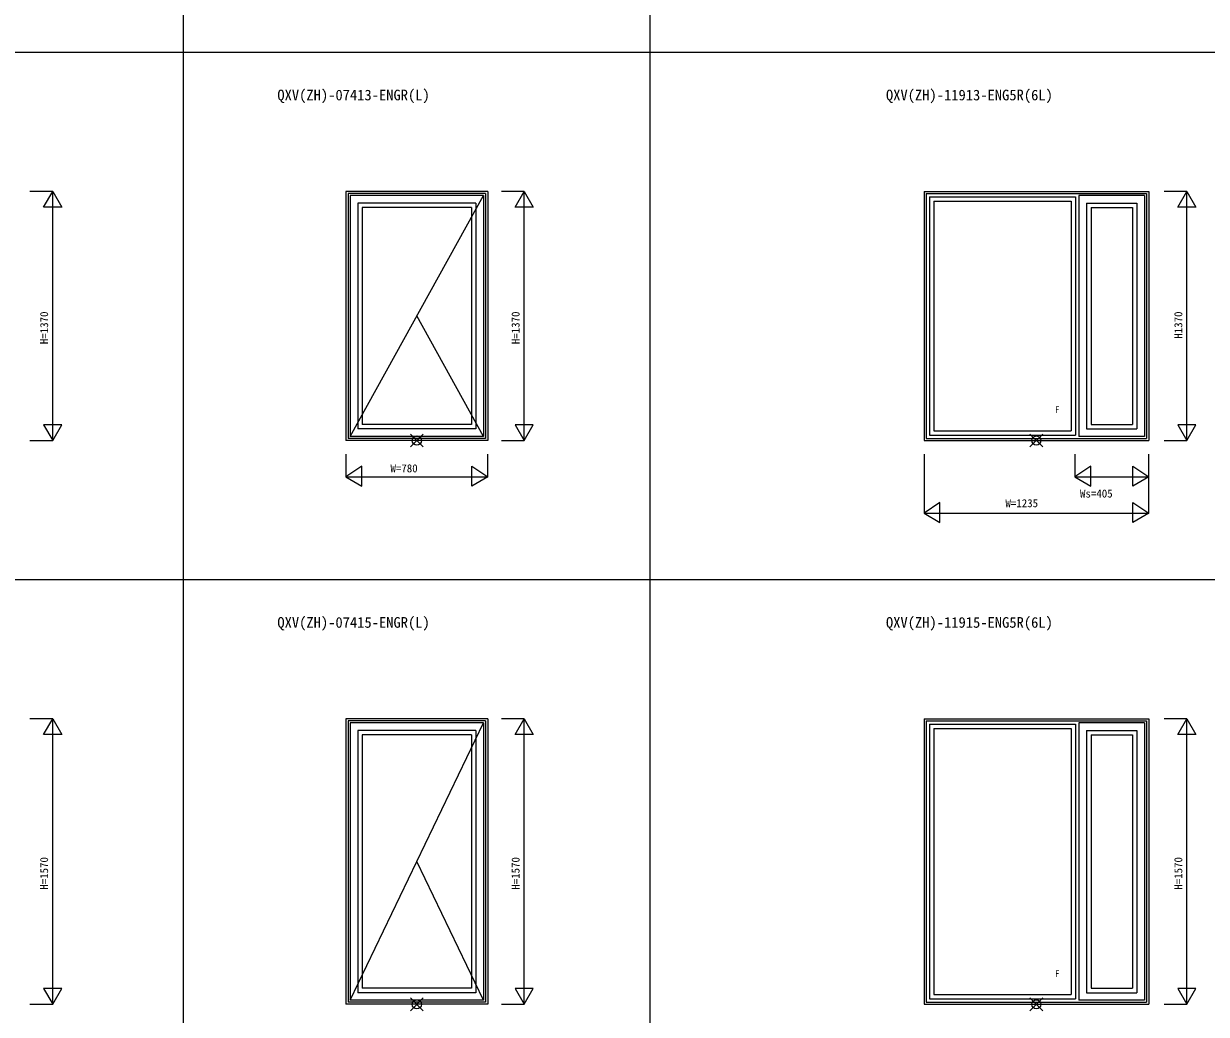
# Model space of a CAD drawing. Units: millimetres, scale not verified. Extents: x -13750 to 13750, y -10000 to 10000.
# Drawn here: x -6428 to 73, y -5890 to -443 of the extents above; entities that cross this region are included whole.
import ezdxf
from ezdxf.enums import TextEntityAlignment as Align

# ---------------------------------------------------------------- set-up
doc = ezdxf.new("R2010")
doc.units = ezdxf.units.MM
doc.header["$LTSCALE"] = 50
for name, color, linetype in [('0-0_0', 7, 'Continuous'), ('0-1_YKK_A1', 4, 'Continuous'), ('0-4_YKK_F1', 7, 'Continuous'), ('0-6_YKK_N1', 2, 'Continuous')]:
    doc.layers.add(name, color=color, linetype=linetype)
doc.layers.add('0-5_YKK_IN', color=1, linetype='Continuous', lineweight=18)
doc.styles.add('ＭＳ ゴシック', font='')
doc.styles.get('ＭＳ ゴシック').set_extended_font_data('MS Gothic')

msp = doc.modelspace()

# ---------------------------------------------------------------- linework, layer by layer
at = {"layer": '0-1_YKK_A1'}
for p, q in [((-4656.9, -1365), (-4656.9, -2735)), ((-3876.9, -1365), (-4656.9, -1365)), ((-3876.9, -1365), (-3876.9, -2735)), ((-1478.87, -1365), (-1478.87, -2735)), ((-1478.87, -1365), (-243.87, -1365)), ((-243.87, -1365), (-243.87, -2735)), ((-4644.9, -1377), (-4644.9, -2723)), ((-3888.9, -1377), (-4644.9, -1377)), ((-4633.9, -2713), (-3899.9, -1387)), ((-4633.9, -1387), (-4633.9, -2713)), ((-3899.9, -1387), (-4633.9, -1387)), ((-4591.9, -1429), (-4591.9, -2671)), ((-3941.9, -1429), (-4591.9, -1429)), ((-3941.9, -1429), (-3941.9, -2671)), ((-3899.9, -1387), (-3899.9, -2713)), ((-3888.9, -1377), (-3888.9, -2723)), ((-1466.87, -1377), (-1466.87, -2722.97)), ((-1466.87, -1377), (-255.87, -1377)), ((-1448.87, -1395), (-1448.87, -2705)), ((-1448.87, -1395), (-645.87, -1395)), ((-1424.87, -1419), (-1424.87, -2681)), ((-1424.87, -1419), (-669.87, -1419)), ((-669.87, -1419), (-669.87, -2681)), ((-645.87, -1395), (-645.87, -2705)), ((-626.87, -1387), (-626.87, -2713)), ((-266.87, -1387), (-626.87, -1387)), ((-584.87, -1429), (-584.87, -2671)), ((-584.87, -1429), (-308.87, -1429)), ((-308.87, -1429), (-308.87, -2671)), ((-266.87, -1387), (-266.87, -2713)), ((-255.87, -1377), (-255.87, -2722.97)), ((-4567.9, -1453), (-4567.9, -2647)), ((-3965.9, -1453), (-4567.9, -1453)), ((-3965.9, -1453), (-3965.9, -2647)), ((-560.87, -1453), (-560.87, -2647)), ((-560.87, -1453), (-332.87, -1453)), ((-332.87, -1453), (-332.87, -2647)), ((-3899.9, -2713), (-4266.9, -2050)), ((-3965.9, -2647), (-4567.9, -2647)), ((-560.87, -2647), (-332.87, -2647)), ((-3888.9, -2723), (-4644.9, -2723)), ((-3899.9, -2713), (-4633.9, -2713)), ((-3941.9, -2671), (-4591.9, -2671)), ((-1466.87, -2722.97), (-255.87, -2722.97)), ((-1448.87, -2705), (-645.87, -2705)), ((-1424.87, -2681), (-669.87, -2681)), ((-266.87, -2713), (-626.87, -2713)), ((-584.87, -2671), (-308.87, -2671)), ((-3876.9, -2735), (-4656.9, -2735)), ((-1478.87, -2735), (-243.87, -2735)), ((-4656.9, -4265), (-4656.9, -5835)), ((-3876.9, -4265), (-4656.9, -4265)), ((-4644.9, -4277), (-4644.9, -5823)), ((-3888.9, -4277), (-4644.9, -4277)), ((-4633.9, -5813), (-3899.9, -4287)), ((-4633.9, -4287), (-4633.9, -5813)), ((-3899.9, -4287), (-4633.9, -4287)), ((-3899.9, -4287), (-3899.9, -5813)), ((-3888.9, -4277), (-3888.9, -5823)), ((-3876.9, -4265), (-3876.9, -5835)), ((-1478.87, -4265), (-1478.87, -5835)), ((-1478.87, -4265), (-243.87, -4265)), ((-1466.87, -4277), (-1466.87, -5822.97)), ((-1466.87, -4277), (-255.87, -4277)), ((-626.87, -4287), (-626.87, -5813)), ((-266.87, -4287), (-626.87, -4287)), ((-266.87, -4287), (-266.87, -5813)), ((-255.87, -4277), (-255.87, -5822.97)), ((-243.87, -4265), (-243.87, -5835)), ((-4591.9, -4329), (-4591.9, -5771)), ((-3941.9, -4329), (-4591.9, -4329)), ((-4567.9, -4353), (-4567.9, -5747)), ((-3965.9, -4353), (-4567.9, -4353)), ((-3965.9, -4353), (-3965.9, -5747)), ((-3941.9, -4329), (-3941.9, -5771)), ((-1448.87, -4295), (-1448.87, -5805)), ((-1448.87, -4295), (-645.87, -4295)), ((-1424.87, -4319), (-1424.87, -5781)), ((-1424.87, -4319), (-669.87, -4319)), ((-669.87, -4319), (-669.87, -5781)), ((-645.87, -4295), (-645.87, -5805)), ((-584.87, -4329), (-584.87, -5771)), ((-584.87, -4329), (-308.87, -4329)), ((-560.87, -4353), (-560.87, -5747)), ((-560.87, -4353), (-332.87, -4353)), ((-332.87, -4353), (-332.87, -5747)), ((-308.87, -4329), (-308.87, -5771)), ((-3899.9, -5813), (-4266.9, -5050)), ((-3941.9, -5771), (-4591.9, -5771)), ((-3965.9, -5747), (-4567.9, -5747)), ((-1424.87, -5781), (-669.87, -5781)), ((-584.87, -5771), (-308.87, -5771)), ((-560.87, -5747), (-332.87, -5747)), ((-3876.9, -5835), (-4656.9, -5835)), ((-3888.9, -5823), (-4644.9, -5823)), ((-3899.9, -5813), (-4633.9, -5813)), ((-1478.87, -5835), (-243.87, -5835)), ((-1466.87, -5822.97), (-255.87, -5822.97)), ((-1448.87, -5805), (-645.87, -5805)), ((-266.87, -5813), (-626.87, -5813))]:
    msp.add_line(p, q, dxfattribs=at)
at = {"layer": '0-4_YKK_F1'}
for p, q in [((-5550.2, -10000), (-5550.2, 9500)), ((-2983.6, -10000), (-2983.6, 9500)), ((-13750, -600), (13250, -600)), ((-13750, -3500), (13250, -3500))]:
    msp.add_line(p, q, dxfattribs=at)
at = {"layer": '0-5_YKK_IN'}
for p, q in [((-4302.26, -2770.36), (-4231.54, -2699.64)), ((-4302.26, -2699.64), (-4231.54, -2770.36)), ((-826.01, -2699.64), (-896.72, -2770.36)), ((-826.01, -2770.36), (-896.72, -2699.64)), ((-4302.26, -5870.36), (-4231.54, -5799.64)), ((-4302.26, -5799.64), (-4231.54, -5870.36)), ((-826.01, -5799.64), (-896.72, -5870.36)), ((-826.01, -5870.36), (-896.72, -5799.64))]:
    msp.add_line(p, q, dxfattribs=at)
for centre in [(-4266.9, -2735), (-861.37, -2735), (-4266.9, -5835), (-861.37, -5835)]:
    msp.add_circle(centre, 25, dxfattribs=at)
at = {"layer": '0-6_YKK_N1'}
for p, q in [((-6268.5, -1365), (-6393.5, -1365)), ((-6318.5, -1451.6), (-6268.5, -1365)), ((-6268.5, -2735), (-6268.5, -1365)), ((-6268.5, -1365), (-6218.5, -1451.6)), ((-3676.9, -1365), (-3801.9, -1365)), ((-3726.9, -1451.6), (-3676.9, -1365)), ((-3676.9, -2735), (-3676.9, -1365)), ((-3676.9, -1365), (-3626.9, -1451.6)), ((-33.87, -1365), (-158.87, -1365)), ((-83.87, -1451.6), (-33.87, -1365)), ((-33.87, -2735), (-33.87, -1365)), ((-33.87, -1365), (16.13, -1451.6)), ((-6218.5, -1451.6), (-6318.5, -1451.6)), ((-3626.9, -1451.6), (-3726.9, -1451.6)), ((16.13, -1451.6), (-83.87, -1451.6)), ((-6318.5, -2648.4), (-6268.5, -2735)), ((-6218.5, -2648.4), (-6318.5, -2648.4)), ((-6268.5, -2735), (-6218.5, -2648.4)), ((-3726.9, -2648.4), (-3676.9, -2735)), ((-3626.9, -2648.4), (-3726.9, -2648.4)), ((-3676.9, -2735), (-3626.9, -2648.4)), ((-6393.5, -2735), (-6268.5, -2735)), ((-3801.9, -2735), (-3676.9, -2735)), ((-158.87, -2735), (-33.87, -2735)), ((-4656.9, -2810), (-4656.9, -2935)), ((-3876.9, -2935), (-3876.9, -2810)), ((-1478.87, -2810), (-1478.87, -3135)), ((-648.87, -2810), (-648.87, -2935)), ((-243.87, -3135), (-243.87, -2810)), ((-4569.67, -2875.36), (-4656.9, -2935)), ((-4569.67, -2975.36), (-4569.67, -2875.36)), ((-561.64, -2875.36), (-648.87, -2935)), ((-561.64, -2975.36), (-561.64, -2875.36)), ((-331.1, -2875.36), (-243.87, -2935)), ((-331.1, -2975.36), (-331.1, -2875.36)), ((-4656.9, -2935), (-3876.9, -2935)), ((-4656.9, -2935), (-4569.67, -2985.36)), ((-4569.67, -2985.36), (-4569.67, -2975.36)), ((-3876.9, -2935), (-3964.13, -2985.36)), ((-3964.13, -2985.36), (-3964.13, -2975.36)), ((-648.87, -2935), (-243.87, -2935)), ((-331.1, -3075.36), (-243.87, -3135)), ((-331.1, -3175.36), (-331.1, -3075.36)), ((-1478.87, -3135), (-243.87, -3135)), ((-1478.87, -3135), (-1391.64, -3185.36)), ((-1391.64, -3185.36), (-1391.64, -3175.36)), ((-6268.5, -4265), (-6393.5, -4265)), ((-6318.5, -4351.6), (-6268.5, -4265)), ((-6268.5, -5835), (-6268.5, -4265)), ((-6268.5, -4265), (-6218.5, -4351.6)), ((-3676.9, -4265), (-3801.9, -4265)), ((-3726.9, -4351.6), (-3676.9, -4265)), ((-3676.9, -5835), (-3676.9, -4265)), ((-3676.9, -4265), (-3626.9, -4351.6)), ((-33.87, -4265), (-158.87, -4265)), ((-83.87, -4351.6), (-33.87, -4265)), ((-33.87, -5835), (-33.87, -4265)), ((-33.87, -4265), (16.13, -4351.6)), ((-6218.5, -4351.6), (-6318.5, -4351.6)), ((-3626.9, -4351.6), (-3726.9, -4351.6)), ((16.13, -4351.6), (-83.87, -4351.6)), ((-6318.5, -5748.4), (-6268.5, -5835)), ((-6218.5, -5748.4), (-6318.5, -5748.4)), ((-6268.5, -5835), (-6218.5, -5748.4)), ((-3726.9, -5748.4), (-3676.9, -5835)), ((-3626.9, -5748.4), (-3726.9, -5748.4)), ((-3676.9, -5835), (-3626.9, -5748.4)), ((-6393.5, -5835), (-6268.5, -5835)), ((-3801.9, -5835), (-3676.9, -5835)), ((-158.87, -5835), (-33.87, -5835))]:
    msp.add_line(p, q, dxfattribs=at)
for points in [[(-33.87, -2735), (16.13, -2648.4), (-83.87, -2648.4)], [(-33.87, -5835), (16.13, -5748.4), (-83.87, -5748.4)]]:
    msp.add_lwpolyline(points, close=True, dxfattribs=at)
for points in [[(-3964.13, -2975.36), (-3964.13, -2875.36), (-3876.9, -2935)], [(-648.87, -2935), (-561.64, -2985.36), (-561.64, -2975.36)], [(-243.87, -2935), (-331.1, -2985.36), (-331.1, -2975.36)], [(-1391.64, -3175.36), (-1391.64, -3075.36), (-1478.87, -3135)], [(-243.87, -3135), (-331.1, -3185.36), (-331.1, -3175.36)]]:
    msp.add_lwpolyline(points, dxfattribs=at)

# ---------------------------------------------------------------- texts
at = {"layer": '0-0_0', "style": 'ＭＳ ゴシック'}
for s, p in [('QXV(ZH)-07413-ENGR(L)', (-5033.57, -882)), ('QXV(ZH)-11913-ENG5R(6L)', (-1688.17, -882)), ('QXV(ZH)-07415-ENGR(L)', (-5033.57, -3782)), ('QXV(ZH)-11915-ENG5R(6L)', (-1688.17, -3782))]:
    msp.add_text(s, height=58.65, dxfattribs=at).set_placement(p, align=Align.BOTTOM_LEFT)
at = {"layer": '0-1_YKK_A1', "style": 'ＭＳ ゴシック'}
for p in [(-758.89, -2595), (-758.89, -5695)]:
    msp.add_text('F', height=36.66, dxfattribs=at).set_placement(p, align=Align.BOTTOM_LEFT)
at = {"layer": '0-6_YKK_N1', "style": 'ＭＳ ゴシック'}
for s, p in [('H=1370', (-6280.5, -2205)), ('H=1370', (-3688.9, -2205)), ('H1370', (-45.87, -2175)), ('H=1570', (-6280.5, -5205)), ('H=1570', (-3688.9, -5205)), ('H=1570', (-45.87, -5205))]:
    msp.add_text(s, height=43.99, rotation=90, dxfattribs=at).set_placement(p, align=Align.BOTTOM_LEFT)
for s, p in [('W=780', (-4411.9, -2923)), ('Ws=405', (-621.37, -3061.59)), ('W=1235', (-1031.37, -3114.78))]:
    msp.add_text(s, height=43.99, dxfattribs=at).set_placement(p, align=Align.BOTTOM_LEFT)

doc.saveas('drawing.dxf')
